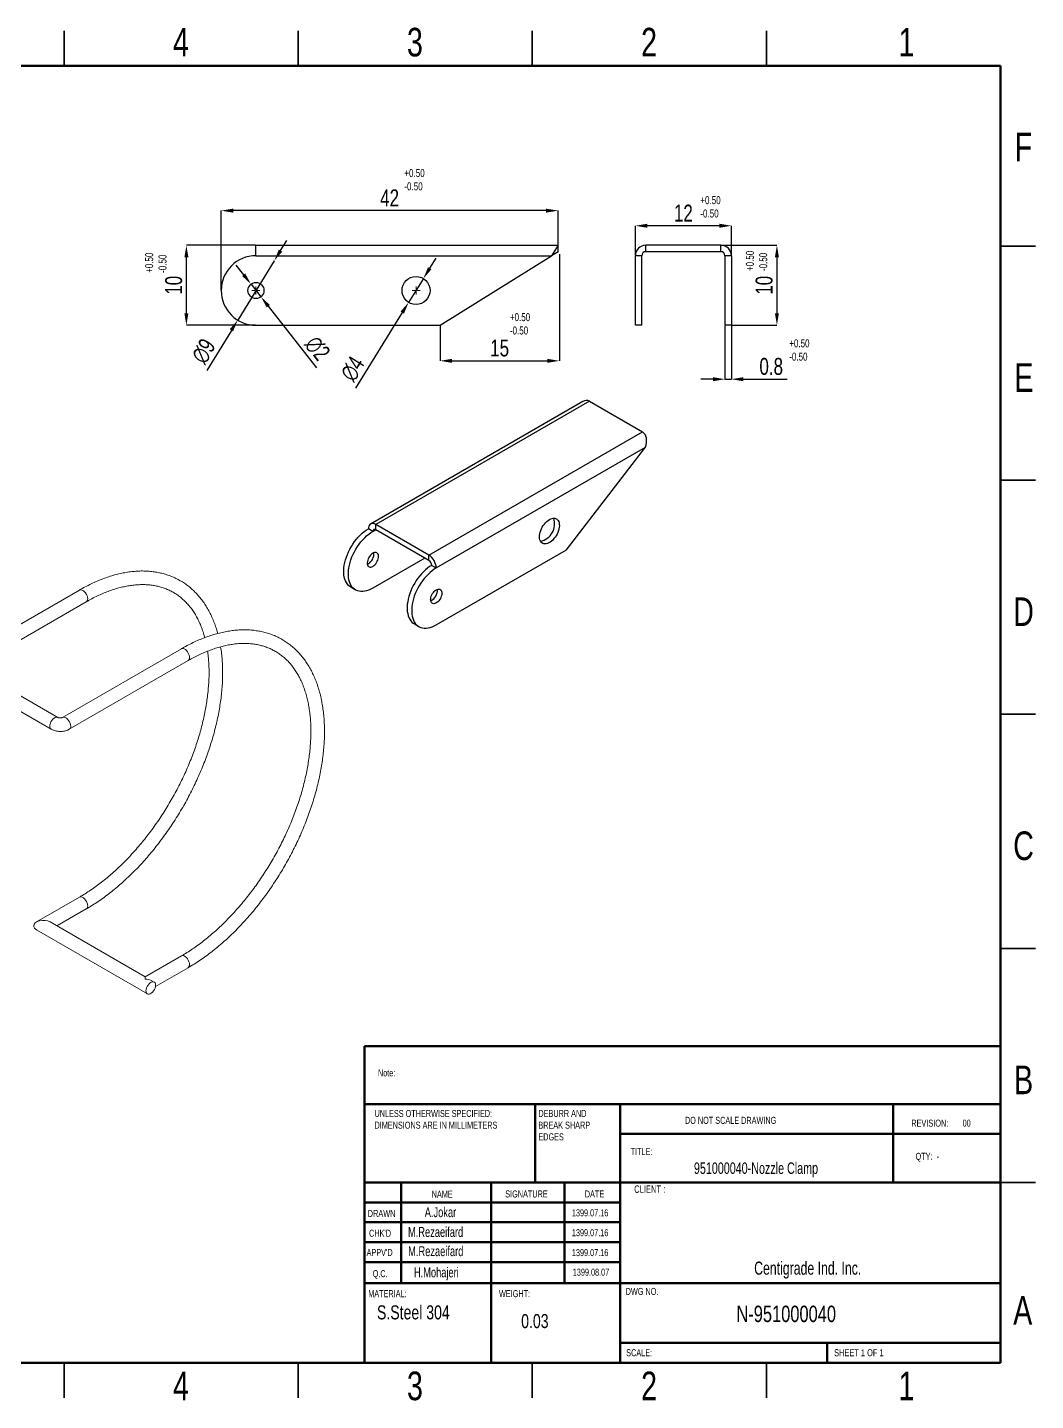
# Model space of a CAD drawing. Header units: millimetres. Extents: x 26708 to 26951, y 6832 to 7004.
# Drawn here: x 26824.6 to 26950.6, y 6832.3 to 7003.9 of the extents above; entities that cross this region are included whole.
import ezdxf

# ---------------------------------------------------------------- set-up
doc = ezdxf.new("R2010")
doc.units = ezdxf.units.MM
doc.linetypes.add('SLD-Solid', pattern=[0])
doc.styles.add('SLDTEXTSTYLE0', font='TXT', dxfattribs={"width": 0.75})
doc.styles.add('SLDTEXTSTYLE1', font='TXT', dxfattribs={"width": 0.686449})
doc.styles.add('SLDTEXTSTYLE2', font='TXT', dxfattribs={"width": 0.652778})
doc.styles.add('SLDTEXTSTYLE3', font='TXT', dxfattribs={"width": 0.692308})
doc.styles.add('SLDTEXTSTYLE4', font='TXT', dxfattribs={"width": 0.7})
doc.styles.add('SLDTEXTSTYLE5', font='TXT', dxfattribs={"width": 0.678571})
doc.dimstyles.new('SLDDIMSTYLE16', dxfattribs={"dimtxt": 2.116667, "dimasz": 1.5, "dimexe": 0, "dimexo": 0.0625, "dimgap": 0.529167, "dimtad": 1, "dimdec": 0, "dimrnd": 1e-09, "dimzin": 12, "dimdsep": 46, "dimtxsty": 'SLDTEXTSTYLE0', "dimcen": 0.09, "dimadec": 0, "dimazin": 3, "dimtfac": 1, "dimtdec": 0, "dimtmove": 0, "dimatfit": 0, "dimfxl": 1, "dimfrac": 2, "dimtolj": 1, "dimtzin": 12, "dimarcsym": 0})

# ---------------------------------------------------------------- blocks, each defined once
blk = doc.blocks.new('SW_CENTERMARKSYMBOL_0')
at = {"color": 0, "linetype": 'SLD-Solid', "lineweight": 0}
for p, q in [((-0.25, 0), (-1, 0)), ((0, 0), (-0.125, 0)), ((0, 0.25), (0, 1)), ((0, 0), (0, 0.125)), ((0, 0), (0, -0.125)), ((0, 0), (0.125, 0)), ((0.25, 0), (1, 0)), ((0, -0.25), (0, -1))]:
    blk.add_line(p, q, dxfattribs=at)
blk = doc.blocks.new('SW_CENTERMARKSYMBOL_1')
at = {"color": 0, "linetype": 'SLD-Solid', "lineweight": 0}
for p, q in [((-0.25, 0), (-1, 0)), ((0, 0), (-0.125, 0)), ((0, 0.25), (0, 1)), ((0, 0), (0, 0.125)), ((0, 0), (0, -0.125)), ((0, 0), (0.125, 0)), ((0.25, 0), (1, 0)), ((0, -0.25), (0, -1))]:
    blk.add_line(p, q, dxfattribs=at)
blk = doc.blocks.new('*D18')
at = {"color": 0, "lineweight": -2, "transparency": 16777216}
for p, q in [((26848.84, 6971.07), (26848.84, 6980.98)), ((26889.45, 6980.98), (26850.34, 6980.98)), ((26890.95, 6976.72), (26890.95, 6980.98))]:
    blk.add_line(p, q, dxfattribs=at)
at = {"color": 0, "transparency": 16777216}
for points in [[(26850.34, 6981.23), (26850.34, 6980.73), (26848.84, 6980.98)], [(26889.45, 6981.23), (26889.45, 6980.73), (26890.95, 6980.98)]]:
    blk.add_solid(points, dxfattribs=at)
at = {"layer": 'Defpoints', "color": 0, "transparency": 16777216}
for p in [(26848.84, 6980.98), (26890.95, 6976.65), (26848.84, 6971)]:
    blk.add_point(p, dxfattribs=at)
at = {"color": 0, "transparency": 16777216, "insert": (26869.89, 6982.57), "char_height": 2.117, "attachment_point": 5, "style": 'SLDTEXTSTYLE0'}
blk.add_mtext('\\A1;42', dxfattribs=at)
blk = doc.blocks.new('*D19')
at = {"color": 0, "lineweight": -2, "transparency": 16777216}
for p, q in [((26853.12, 6976.65), (26844.49, 6976.65)), ((26844.49, 6968.15), (26844.49, 6975.15)), ((26853.12, 6966.65), (26844.49, 6966.65))]:
    blk.add_line(p, q, dxfattribs=at)
at = {"color": 0, "transparency": 16777216}
for points in [[(26844.24, 6975.15), (26844.74, 6975.15), (26844.49, 6976.65)], [(26844.24, 6968.15), (26844.74, 6968.15), (26844.49, 6966.65)]]:
    blk.add_solid(points, dxfattribs=at)
at = {"layer": 'Defpoints', "color": 0, "transparency": 16777216}
for p in [(26844.49, 6976.65), (26853.19, 6976.65), (26853.19, 6966.65)]:
    blk.add_point(p, dxfattribs=at)
at = {"color": 0, "transparency": 16777216, "insert": (26842.91, 6971.65), "char_height": 2.117, "attachment_point": 5, "rotation": 90, "style": 'SLDTEXTSTYLE0'}
blk.add_mtext('\\A1;10', dxfattribs=at)
blk = doc.blocks.new('*D20')
at = {"color": 0, "lineweight": -2, "transparency": 16777216}
for p, q in [((26856.25, 6975.99), (26857.04, 6977.26)), ((26855.47, 6974.71), (26850.9, 6967.3)), ((26850.12, 6966.02), (26847.03, 6961.01))]:
    blk.add_line(p, q, dxfattribs=at)
at = {"color": 0, "transparency": 16777216}
for points in [[(26856.04, 6976.12), (26856.47, 6975.85), (26855.47, 6974.71)], [(26849.91, 6966.15), (26850.33, 6965.89), (26850.9, 6967.3)]]:
    blk.add_solid(points, dxfattribs=at)
at = {"layer": 'Defpoints', "color": 0, "transparency": 16777216}
for p in [(26855.47, 6974.71), (26850.9, 6967.3)]:
    blk.add_point(p, dxfattribs=at)
at = {"color": 0, "transparency": 16777216, "insert": (26846.65, 6963.42), "char_height": 2.117, "attachment_point": 5, "rotation": 58.3763, "style": 'SLDTEXTSTYLE0'}
blk.add_mtext('\\A1;∅9', dxfattribs=at)
blk = doc.blocks.new('*D21')
at = {"color": 0, "lineweight": -2, "transparency": 16777216}
for p, q in [((26851.65, 6972.97), (26850.72, 6974.16)), ((26852.57, 6971.79), (26853.8, 6970.22)), ((26854.73, 6969.04), (26860.75, 6961.33))]:
    blk.add_line(p, q, dxfattribs=at)
at = {"color": 0, "transparency": 16777216}
for points in [[(26851.84, 6973.13), (26851.45, 6972.82), (26852.57, 6971.79)], [(26854.92, 6969.19), (26854.53, 6968.88), (26853.8, 6970.22)]]:
    blk.add_solid(points, dxfattribs=at)
at = {"layer": 'Defpoints', "color": 0, "transparency": 16777216}
for p in [(26852.57, 6971.79), (26853.8, 6970.22)]:
    blk.add_point(p, dxfattribs=at)
at = {"color": 0, "transparency": 16777216, "insert": (26860.86, 6963.76), "char_height": 2.117, "attachment_point": 5, "rotation": 308.0261, "style": 'SLDTEXTSTYLE0'}
blk.add_mtext('\\A1;∅2', dxfattribs=at)
blk = doc.blocks.new('*D22')
at = {"color": 0, "lineweight": -2, "transparency": 16777216}
for p, q in [((26874.9, 6973.77), (26875.69, 6975.04)), ((26874.11, 6972.49), (26872.26, 6969.52)), ((26871.47, 6968.24), (26865.63, 6958.81))]:
    blk.add_line(p, q, dxfattribs=at)
at = {"color": 0, "transparency": 16777216}
for points in [[(26874.68, 6973.9), (26875.11, 6973.64), (26874.11, 6972.49)], [(26871.26, 6968.37), (26871.69, 6968.11), (26872.26, 6969.52)]]:
    blk.add_solid(points, dxfattribs=at)
at = {"layer": 'Defpoints', "color": 0, "transparency": 16777216}
for p in [(26874.11, 6972.49), (26872.26, 6969.52)]:
    blk.add_point(p, dxfattribs=at)
at = {"color": 0, "transparency": 16777216, "insert": (26865.26, 6961.22), "char_height": 2.117, "attachment_point": 5, "rotation": 58.2296, "style": 'SLDTEXTSTYLE0'}
blk.add_mtext('\\A1;∅4', dxfattribs=at)
blk = doc.blocks.new('*D23')
at = {"color": 0, "lineweight": -2, "transparency": 16777216}
for p, q in [((26891.1, 6975.54), (26891.1, 6962.21)), ((26876.19, 6966.59), (26876.19, 6962.21)), ((26877.69, 6962.21), (26889.6, 6962.21))]:
    blk.add_line(p, q, dxfattribs=at)
at = {"color": 0, "transparency": 16777216}
for points in [[(26877.69, 6962.46), (26877.69, 6961.96), (26876.19, 6962.21)], [(26889.6, 6962.46), (26889.6, 6961.96), (26891.1, 6962.21)]]:
    blk.add_solid(points, dxfattribs=at)
at = {"layer": 'Defpoints', "color": 0, "transparency": 16777216}
for p in [(26891.1, 6975.6), (26876.19, 6966.65), (26891.1, 6962.21)]:
    blk.add_point(p, dxfattribs=at)
at = {"color": 0, "transparency": 16777216, "insert": (26883.64, 6963.8), "char_height": 2.117, "attachment_point": 5, "style": 'SLDTEXTSTYLE0'}
blk.add_mtext('\\A1;15', dxfattribs=at)
blk = doc.blocks.new('*D24')
at = {"color": 0, "lineweight": -2, "transparency": 16777216}
for p, q in [((26900.6, 6975.42), (26900.6, 6979.09)), ((26911.1, 6979.09), (26902.1, 6979.09)), ((26912.6, 6975.42), (26912.6, 6979.09))]:
    blk.add_line(p, q, dxfattribs=at)
at = {"color": 0, "transparency": 16777216}
for points in [[(26902.1, 6979.34), (26902.1, 6978.84), (26900.6, 6979.09)], [(26911.1, 6979.34), (26911.1, 6978.84), (26912.6, 6979.09)]]:
    blk.add_solid(points, dxfattribs=at)
at = {"layer": 'Defpoints', "color": 0, "transparency": 16777216}
for p in [(26900.6, 6979.09), (26900.6, 6975.35), (26912.6, 6975.35)]:
    blk.add_point(p, dxfattribs=at)
at = {"color": 0, "transparency": 16777216, "insert": (26906.6, 6980.67), "char_height": 2.117, "attachment_point": 5, "style": 'SLDTEXTSTYLE0'}
blk.add_mtext('\\A1;12', dxfattribs=at)
blk = doc.blocks.new('*D25')
at = {"color": 0, "lineweight": -2, "transparency": 16777216}
for p, q in [((26911.36, 6976.65), (26918.29, 6976.65)), ((26918.29, 6975.15), (26918.29, 6968.15)), ((26912.66, 6966.65), (26918.29, 6966.65))]:
    blk.add_line(p, q, dxfattribs=at)
at = {"color": 0, "transparency": 16777216}
for points in [[(26918.04, 6975.15), (26918.54, 6975.15), (26918.29, 6976.65)], [(26918.04, 6968.15), (26918.54, 6968.15), (26918.29, 6966.65)]]:
    blk.add_solid(points, dxfattribs=at)
at = {"layer": 'Defpoints', "color": 0, "transparency": 16777216}
for p in [(26911.3, 6976.65), (26912.6, 6966.65), (26918.29, 6966.65)]:
    blk.add_point(p, dxfattribs=at)
at = {"color": 0, "transparency": 16777216, "insert": (26916.7, 6971.65), "char_height": 2.117, "attachment_point": 5, "rotation": 90, "style": 'SLDTEXTSTYLE0'}
blk.add_mtext('\\A1;10', dxfattribs=at)
blk = doc.blocks.new('*D26')
at = {"color": 0, "lineweight": -2, "transparency": 16777216}
for p, q in [((26911.8, 6966.59), (26911.8, 6959.91)), ((26912.6, 6966.59), (26912.6, 6959.91)), ((26910.3, 6959.91), (26908.8, 6959.91)), ((26911.8, 6959.91), (26912.6, 6959.91)), ((26914.1, 6959.91), (26919.57, 6959.91))]:
    blk.add_line(p, q, dxfattribs=at)
at = {"color": 0, "transparency": 16777216}
for points in [[(26910.3, 6960.16), (26910.3, 6959.66), (26911.8, 6959.91)], [(26914.1, 6960.16), (26914.1, 6959.66), (26912.6, 6959.91)]]:
    blk.add_solid(points, dxfattribs=at)
at = {"layer": 'Defpoints', "color": 0, "transparency": 16777216}
for p in [(26911.8, 6966.65), (26912.6, 6966.65), (26912.6, 6959.91)]:
    blk.add_point(p, dxfattribs=at)
at = {"color": 0, "transparency": 16777216, "insert": (26917.58, 6961.5), "char_height": 2.117, "attachment_point": 5, "style": 'SLDTEXTSTYLE0'}
blk.add_mtext('\\A1;0.8', dxfattribs=at)
blk = doc.blocks.new('SW_NOTE_62')
at = {"color": 0, "linetype": 'Continuous', "lineweight": 0, "char_height": 1.5, "attachment_point": 1, "style": 'SLDTEXTSTYLE0'}
for s, insert in [('UNLESS OTHERWISE SPECIFIED:', (0, 1.93)), ('DIMENSIONS ARE IN MILLIMETERS', (0, -0.57))]:
    blk.add_mtext(s, dxfattribs=dict(at, insert=insert))
blk = doc.blocks.new('SW_NOTE_63')
at = {"color": 0, "linetype": 'Continuous', "lineweight": 0, "char_height": 1.5, "attachment_point": 1, "style": 'SLDTEXTSTYLE0'}
for s, insert in [('DEBURR AND', (0, 1.93)), ('BREAK SHARP', (0, -0.57)), ('EDGES', (0, -3.07))]:
    blk.add_mtext(s, dxfattribs=dict(at, insert=insert))

msp = doc.modelspace()

# ---------------------------------------------------------------- linework, layer by layer
at = {"color": 7, "linetype": 'Continuous', "lineweight": 35}
for p, q in [((26829.21, 7003.46), (26829.21, 6999.07)), ((26829.21, 6999.07), (26829.21, 7003.46)), ((26858.46, 6999.07), (26858.46, 7003.46)), ((26887.72, 6999.07), (26887.72, 7003.46)), ((26916.97, 6999.07), (26916.97, 7003.46)), ((26946.22, 6976.54), (26950.61, 6976.54)), ((26946.22, 6947.29), (26950.61, 6947.29)), ((26950.61, 6918.04), (26946.22, 6918.04)), ((26946.22, 6918.04), (26950.61, 6918.04)), ((26946.22, 6888.78), (26950.61, 6888.78)), ((26946.22, 6859.53), (26950.61, 6859.53)), ((26829.21, 6832.62), (26829.21, 6837.01)), ((26829.21, 6837.01), (26829.21, 6832.62)), ((26858.46, 6837.01), (26858.46, 6832.62)), ((26887.72, 6837.01), (26887.72, 6832.62)), ((26916.97, 6837.01), (26916.97, 6832.62))]:
    msp.add_line(p, q, dxfattribs=at)
at = {"color": 7, "linetype": 'Continuous', "lineweight": 70}
for p, q in [((26712.2, 6999.07), (26946.22, 6999.07)), ((26946.22, 6999.07), (26946.22, 6837.01)), ((26946.22, 6837.01), (26712.2, 6837.01))]:
    msp.add_line(p, q, dxfattribs=at)
for p, q in [((26853.19, 6975.35), (26853.19, 6976.65)), ((26853.19, 6976.65), (26890.95, 6976.65)), ((26890.95, 6976.65), (26890.14, 6975.35)), ((26890.95, 6975.85), (26890.95, 6976.65)), ((26901.9, 6975.85), (26901.9, 6976.65)), ((26911.3, 6976.65), (26901.9, 6976.65)), ((26911.3, 6975.85), (26911.3, 6976.65)), ((26853.19, 6975.35), (26890.14, 6975.35)), ((26876.19, 6966.65), (26890.14, 6975.35)), ((26890.95, 6975.85), (26890.14, 6975.35)), ((26901.4, 6975.35), (26900.6, 6975.35)), ((26900.6, 6966.65), (26900.6, 6975.35)), ((26901.4, 6966.65), (26901.4, 6975.35)), ((26911.3, 6975.85), (26901.9, 6975.85)), ((26912.6, 6975.35), (26911.8, 6975.35)), ((26911.8, 6975.35), (26911.8, 6966.65)), ((26912.6, 6975.35), (26912.6, 6966.65)), ((26853.19, 6966.65), (26876.19, 6966.65)), ((26901.4, 6966.65), (26900.6, 6966.65)), ((26912.6, 6966.65), (26911.8, 6966.65)), ((26894.04, 6957.14), (26867.5, 6941.82)), ((26894.85, 6957.17), (26868.15, 6941.76)), ((26894.85, 6957.17), (26901.5, 6953.33)), ((26874.8, 6937.92), (26901.5, 6953.33)), ((26875.72, 6936.33), (26901.85, 6951.41)), ((26891.98, 6938.61), (26901.85, 6951.41)), ((26867.8, 6940.9), (26867.23, 6941.23)), ((26867.8, 6940.9), (26868.15, 6941.1)), ((26874.8, 6937.92), (26868.15, 6941.76)), ((26868.15, 6941.1), (26868.15, 6941.76)), ((26874.8, 6937.27), (26868.15, 6941.1)), ((26874.31, 6937.55), (26867.8, 6933.8)), ((26874.8, 6937.27), (26874.8, 6937.92)), ((26875.72, 6929.22), (26891.98, 6938.61)), ((26875.15, 6936.65), (26875.72, 6936.33)), ((26865.06, 6933.91), (26865.62, 6933.58)), ((26872.98, 6929.34), (26873.54, 6929.01))]:
    msp.add_line(p, q)
at = {"linetype": 'SLD-Solid', "lineweight": 0}
for p, q in [((26831.13, 6933.57), (26816.28, 6924.99)), ((26817.7, 6923.85), (26831.98, 6932.09)), ((26843.86, 6926.22), (26829.01, 6917.65)), ((26828.44, 6917.65), (26817.13, 6924.18)), ((26829.86, 6916.17), (26844.71, 6924.75)), ((26816.28, 6922.71), (26827.59, 6916.17)), ((26831.13, 6895.19), (26825.76, 6892.09)), ((26828.31, 6891.6), (26831.98, 6893.72)), ((26825.76, 6891.11), (26839.62, 6883.1)), ((26839.33, 6885.23), (26827.46, 6892.09)), ((26843.86, 6887.84), (26839.33, 6885.23)), ((26840.62, 6884.01), (26844.71, 6886.37)), ((26839.33, 6884.94), (26839.33, 6885.23)), ((26840.47, 6884.58), (26840.18, 6884.74))]:
    msp.add_line(p, q, dxfattribs=at)
at = {"color": 7, "linetype": 'Continuous', "lineweight": 50}
for p, q in [((26866.77, 6876.55), (26946.22, 6876.55)), ((26866.77, 6876.55), (26866.77, 6869.33)), ((26866.77, 6869.33), (26946.22, 6869.33)), ((26866.77, 6869.33), (26866.77, 6837.15)), ((26888.07, 6869.33), (26888.07, 6859.53)), ((26898.72, 6869.33), (26898.72, 6837.01)), ((26932.82, 6859.53), (26932.82, 6869.33)), ((26946.22, 6865.6), (26898.72, 6865.6)), ((26946.22, 6859.53), (26866.77, 6859.53)), ((26871.33, 6859.53), (26871.33, 6846.95)), ((26882.56, 6859.53), (26882.56, 6837.15)), ((26891.76, 6859.53), (26891.76, 6846.95)), ((26898.72, 6837.15), (26898.72, 6859.53)), ((26898.72, 6857.04), (26866.77, 6857.04)), ((26898.72, 6854.56), (26866.77, 6854.56)), ((26898.72, 6852.07), (26866.77, 6852.07)), ((26898.72, 6849.58), (26866.77, 6849.58)), ((26872.86, 6846.95), (26866.77, 6846.95)), ((26872.86, 6846.95), (26946.22, 6846.95)), ((26898.72, 6839.49), (26946.22, 6839.49)), ((26924.58, 6837.01), (26924.58, 6839.49))]:
    msp.add_line(p, q, dxfattribs=at)
at = {"flags": 128}
for points in [[(26889.86, 6942.37), (26890.03, 6942.45), (26890.19, 6942.51), (26890.34, 6942.53), (26890.49, 6942.53), (26890.63, 6942.5), (26890.75, 6942.45), (26890.86, 6942.36), (26890.95, 6942.25), (26891.02, 6942.12), (26891.07, 6941.97), (26891.09, 6941.79), (26891.1, 6941.61), (26891.08, 6941.41), (26891.04, 6941.2), (26890.98, 6940.99), (26890.9, 6940.77), (26890.81, 6940.56), (26890.69, 6940.36), (26890.56, 6940.17), (26890.42, 6939.99), (26890.27, 6939.82), (26890.11, 6939.68), (26889.94, 6939.56), (26889.78, 6939.47), (26889.62, 6939.4), (26889.46, 6939.36), (26889.3, 6939.34), (26889.16, 6939.36), (26889.03, 6939.4), (26888.92, 6939.47), (26888.82, 6939.57), (26888.74, 6939.69), (26888.68, 6939.83), (26888.64, 6940), (26888.62, 6940.18), (26888.63, 6940.37), (26888.66, 6940.58), (26888.71, 6940.79), (26888.78, 6941), (26888.87, 6941.21), (26888.97, 6941.42), (26889.09, 6941.62), (26889.23, 6941.81), (26889.38, 6941.98), (26889.53, 6942.13), (26889.7, 6942.26), (26889.86, 6942.37)], [(26865.06, 6933.91), (26864.93, 6933.99), (26864.76, 6934.13), (26864.61, 6934.3), (26864.49, 6934.49), (26864.38, 6934.7), (26864.29, 6934.94), (26864.23, 6935.19), (26864.18, 6935.46), (26864.16, 6935.75), (26864.16, 6936.05), (26864.18, 6936.36), (26864.23, 6936.69), (26864.29, 6937.02), (26864.38, 6937.35), (26864.49, 6937.69), (26864.61, 6938.02), (26864.76, 6938.36), (26864.93, 6938.69), (26865.11, 6939.01), (26865.3, 6939.32), (26865.51, 6939.62), (26865.73, 6939.91), (26865.97, 6940.18), (26866.21, 6940.43), (26866.46, 6940.66), (26866.71, 6940.88), (26866.97, 6941.06), (26867.23, 6941.23)], [(26867.8, 6933.8), (26867.54, 6933.66), (26867.28, 6933.55), (26867.02, 6933.46), (26866.78, 6933.41), (26866.53, 6933.38), (26866.3, 6933.38), (26866.08, 6933.41), (26865.87, 6933.47), (26865.67, 6933.55), (26865.49, 6933.67), (26865.33, 6933.81), (26865.18, 6933.97), (26865.05, 6934.16), (26864.95, 6934.38), (26864.86, 6934.61), (26864.79, 6934.86), (26864.75, 6935.14), (26864.73, 6935.42), (26864.73, 6935.72), (26864.75, 6936.04), (26864.79, 6936.36), (26864.86, 6936.69), (26864.95, 6937.02), (26865.05, 6937.36), (26865.18, 6937.7), (26865.33, 6938.03), (26865.49, 6938.36), (26865.67, 6938.68), (26865.87, 6939), (26866.08, 6939.3), (26866.3, 6939.58), (26866.53, 6939.85), (26866.78, 6940.11), (26867.02, 6940.34), (26867.28, 6940.55), (26867.54, 6940.74), (26867.8, 6940.9)], [(26868.15, 6941.76), (26868.01, 6941.83), (26867.87, 6941.87), (26867.74, 6941.88), (26867.61, 6941.87), (26867.5, 6941.82), (26867.41, 6941.75), (26867.33, 6941.65), (26867.28, 6941.53), (26867.25, 6941.39), (26867.23, 6941.23)], [(26867.8, 6936.53), (26867.93, 6936.62), (26868.05, 6936.73), (26868.16, 6936.86), (26868.27, 6937), (26868.35, 6937.16), (26868.42, 6937.32), (26868.47, 6937.48), (26868.5, 6937.64), (26868.51, 6937.79), (26868.49, 6937.93), (26868.45, 6938.04), (26868.39, 6938.14), (26868.31, 6938.21), (26868.22, 6938.25), (26868.11, 6938.26), (26867.99, 6938.24), (26867.86, 6938.2), (26867.74, 6938.12), (26867.61, 6938.03), (26867.49, 6937.91), (26867.38, 6937.77), (26867.29, 6937.62), (26867.21, 6937.46), (26867.15, 6937.29), (26867.11, 6937.13), (26867.09, 6936.98), (26867.1, 6936.83), (26867.13, 6936.71), (26867.18, 6936.6), (26867.25, 6936.52), (26867.33, 6936.46), (26867.44, 6936.44), (26867.55, 6936.44), (26867.67, 6936.47), (26867.8, 6936.53)], [(26867.1, 6936.8), (26867.11, 6936.8), (26867.23, 6936.86)], [(26875.15, 6936.65), (26874.89, 6936.49), (26874.63, 6936.3), (26874.38, 6936.09), (26874.13, 6935.86), (26873.89, 6935.61), (26873.65, 6935.34), (26873.43, 6935.05), (26873.22, 6934.75), (26873.03, 6934.44), (26872.84, 6934.12), (26872.68, 6933.79), (26872.53, 6933.45), (26872.41, 6933.12), (26872.3, 6932.78), (26872.21, 6932.44), (26872.15, 6932.11), (26872.1, 6931.79), (26872.08, 6931.48), (26872.08, 6931.18), (26872.1, 6930.89), (26872.15, 6930.62), (26872.21, 6930.36), (26872.3, 6930.13), (26872.41, 6929.92), (26872.53, 6929.73), (26872.68, 6929.56), (26872.84, 6929.42), (26872.98, 6929.34)], [(26875.72, 6936.33), (26875.46, 6936.16), (26875.2, 6935.98), (26874.94, 6935.77), (26874.69, 6935.53), (26874.45, 6935.28), (26874.22, 6935.01), (26874, 6934.72), (26873.79, 6934.42), (26873.59, 6934.11), (26873.41, 6933.79), (26873.25, 6933.46), (26873.1, 6933.13), (26872.97, 6932.79), (26872.87, 6932.45), (26872.78, 6932.12), (26872.71, 6931.79), (26872.67, 6931.47), (26872.65, 6931.15), (26872.65, 6930.85), (26872.67, 6930.56), (26872.71, 6930.29), (26872.78, 6930.04), (26872.87, 6929.8), (26872.97, 6929.59), (26873.1, 6929.4), (26873.25, 6929.24), (26873.41, 6929.1), (26873.59, 6928.98), (26873.79, 6928.9), (26874, 6928.84), (26874.22, 6928.81), (26874.45, 6928.81), (26874.69, 6928.84), (26874.94, 6928.89), (26875.2, 6928.97), (26875.46, 6929.09), (26875.72, 6929.22)], [(26875.72, 6933.59), (26875.85, 6933.65), (26875.97, 6933.68), (26876.08, 6933.69), (26876.18, 6933.66), (26876.27, 6933.6), (26876.34, 6933.52), (26876.39, 6933.42), (26876.42, 6933.29), (26876.43, 6933.15), (26876.41, 6932.99), (26876.37, 6932.83), (26876.31, 6932.67), (26876.23, 6932.51), (26876.14, 6932.36), (26876.03, 6932.22), (26875.91, 6932.1), (26875.78, 6932), (26875.66, 6931.93), (26875.53, 6931.88), (26875.41, 6931.86), (26875.3, 6931.88), (26875.21, 6931.92), (26875.13, 6931.99), (26875.07, 6932.08), (26875.03, 6932.2), (26875.01, 6932.33), (26875.02, 6932.48), (26875.05, 6932.64), (26875.1, 6932.8), (26875.17, 6932.97), (26875.25, 6933.12), (26875.36, 6933.27), (26875.47, 6933.4), (26875.59, 6933.51), (26875.72, 6933.59)]]:
    msp.add_lwpolyline(points, dxfattribs=at)
at = {"linetype": 'SLD-Solid', "lineweight": 0, "flags": 128}
for points in [[(26831.98, 6932.09), (26832, 6932.11), (26832.09, 6932.2), (26832.14, 6932.33), (26832.16, 6932.48), (26832.14, 6932.66), (26832.09, 6932.85), (26832, 6933.03), (26831.9, 6933.2), (26831.77, 6933.36), (26831.63, 6933.48), (26831.48, 6933.56), (26831.34, 6933.6), (26831.21, 6933.6), (26831.13, 6933.57)], [(26844.71, 6924.75), (26844.73, 6924.76), (26844.81, 6924.85), (26844.87, 6924.98), (26844.88, 6925.14), (26844.87, 6925.31), (26844.81, 6925.5), (26844.73, 6925.68), (26844.62, 6925.86), (26844.5, 6926.01), (26844.36, 6926.13), (26844.21, 6926.21), (26844.07, 6926.26), (26843.94, 6926.25), (26843.86, 6926.22)], [(26828.44, 6917.65), (26828.36, 6917.68), (26828.23, 6917.68), (26828.09, 6917.64), (26827.95, 6917.56), (26827.81, 6917.44), (26827.68, 6917.28), (26827.57, 6917.11), (26827.49, 6916.93), (26827.44, 6916.74), (26827.42, 6916.56)], [(26829.01, 6917.65), (26829.09, 6917.68), (26829.22, 6917.68), (26829.36, 6917.64), (26829.51, 6917.56), (26829.65, 6917.44), (26829.77, 6917.28), (26829.88, 6917.11), (26829.97, 6916.93), (26830.02, 6916.74), (26830.03, 6916.56)], [(26831.13, 6895.19), (26831.21, 6895.22), (26831.34, 6895.23), (26831.48, 6895.18), (26831.63, 6895.1), (26831.77, 6894.98), (26831.9, 6894.83), (26832, 6894.65), (26832.09, 6894.47), (26832.14, 6894.28), (26832.16, 6894.11), (26832.14, 6893.95), (26832.09, 6893.82), (26832, 6893.73), (26831.98, 6893.72)], [(26843.86, 6887.84), (26843.94, 6887.87), (26844.07, 6887.88), (26844.21, 6887.84), (26844.36, 6887.75), (26844.5, 6887.63), (26844.62, 6887.48), (26844.73, 6887.31), (26844.81, 6887.12), (26844.87, 6886.93), (26844.88, 6886.76), (26844.87, 6886.6), (26844.81, 6886.48), (26844.73, 6886.39), (26844.71, 6886.37)], [(26839.44, 6883.49), (26839.46, 6883.67), (26839.51, 6883.86), (26839.59, 6884.04), (26839.7, 6884.21), (26839.83, 6884.37), (26839.97, 6884.49), (26840.11, 6884.57), (26840.25, 6884.61), (26840.38, 6884.61), (26840.49, 6884.56), (26840.57, 6884.47), (26840.62, 6884.34), (26840.64, 6884.19), (26840.62, 6884.01), (26840.57, 6883.82), (26840.49, 6883.64), (26840.38, 6883.47), (26840.25, 6883.31), (26840.11, 6883.19), (26839.97, 6883.11), (26839.83, 6883.07), (26839.7, 6883.07), (26839.59, 6883.12), (26839.51, 6883.21), (26839.46, 6883.34), (26839.44, 6883.49)]]:
    msp.add_lwpolyline(points, dxfattribs=at)
for centre, radius in [((26853.19, 6971), 1), ((26873.19, 6971), 1.75)]:
    msp.add_circle(centre, radius)
for centre, radius, start, end in [((26901.9, 6975.35), 1.3, 90, 180), ((26911.3, 6975.35), 1.3, 0, 90), ((26853.19, 6971), 4.35, 90, 270), ((26901.9, 6975.35), 0.5, 90, 180), ((26911.3, 6975.35), 0.5, 0, 90), ((26888.26, 6941.86), 2.25, 282.4998, 17.5056), ((26868.02, 6940.93), 0.218, 50.7967, 189.214), ((26866.47, 6938.11), 1.46, 301.4452, 4.6623), ((26873.74, 6936.25), 1.98, 2.3869, 57.6131), ((26874.39, 6936.62), 0.768, 2.6055, 57.3945), ((26874.42, 6933.53), 1.44, 294.9588, 5.0466)]:
    msp.add_arc(centre, radius, start, end)
at = {"linetype": 'SLD-Solid', "lineweight": 0}
for centre, start, end in [((26827.83, 6916.51), 173.1406, 235.5676), ((26829.63, 6916.51), 304.4314, 6.8595)]:
    msp.add_arc(centre, 0.412, start, end, dxfattribs=at)
for centre, start_param, end_param in [((26894.29, 6955.78), 6.100011, 6.885328), ((26900.93, 6951.94), 4.529215, 6.100011)]:
    msp.add_ellipse(centre, major_axis=(0.39, 1.46), ratio=0.688731, start_param=start_param, end_param=end_param)
for centre, start_param, end_param in [((26826.61, 6891.6), 0.785479, 3.141593), ((26826.61, 6891.6), 3.141593, 3.927072), ((26839.33, 6884.25), 0.785479, 1.570796)]:
    msp.add_ellipse(centre, major_axis=(1.2, 0), ratio=0.577382, start_param=start_param, end_param=end_param, dxfattribs=at)
for points, knots in [([(26848.41, 6928.14), (26848.36, 6928.32), (26848.25, 6928.73), (26848.03, 6929.36), (26847.77, 6930.02), (26847.47, 6930.66), (26847.15, 6931.26), (26846.79, 6931.82), (26846.41, 6932.36), (26846, 6932.86), (26845.57, 6933.32), (26845.11, 6933.75), (26844.63, 6934.15), (26844.12, 6934.5), (26843.59, 6934.82), (26843.04, 6935.1), (26842.47, 6935.34), (26841.88, 6935.54), (26841.28, 6935.7), (26840.65, 6935.82), (26840.01, 6935.9), (26839.36, 6935.95), (26838.69, 6935.95), (26838, 6935.91), (26837.31, 6935.83), (26836.6, 6935.71), (26835.89, 6935.55), (26835.16, 6935.35), (26834.43, 6935.11), (26833.7, 6934.84), (26832.96, 6934.52), (26832.22, 6934.16), (26831.61, 6933.84), (26831.25, 6933.63), (26831.13, 6933.57)], [0, 0, 0, 0, 0.023815, 0.056319, 0.088761, 0.121125, 0.153396, 0.185561, 0.217608, 0.249532, 0.281333, 0.313019, 0.344604, 0.376108, 0.40756, 0.43899, 0.470421, 0.501882, 0.533403, 0.565008, 0.596715, 0.628537, 0.660477, 0.692534, 0.724701, 0.756966, 0.789317, 0.821739, 0.854216, 0.886736, 0.919287, 0.951857, 0.984438, 1, 1, 1, 1]), ([(26831.98, 6932.09), (26832.1, 6932.16), (26832.45, 6932.36), (26833.03, 6932.67), (26833.71, 6932.99), (26834.39, 6933.28), (26835.06, 6933.53), (26835.73, 6933.75), (26836.38, 6933.92), (26837.03, 6934.06), (26837.66, 6934.16), (26838.28, 6934.23), (26838.89, 6934.25), (26839.48, 6934.24), (26840.06, 6934.19), (26840.63, 6934.1), (26841.18, 6933.97), (26841.71, 6933.81), (26842.22, 6933.6), (26842.71, 6933.36), (26843.19, 6933.08), (26843.64, 6932.76), (26844.07, 6932.4), (26844.47, 6932.01), (26844.85, 6931.59), (26845.21, 6931.13), (26845.54, 6930.63), (26845.84, 6930.11), (26846.11, 6929.55), (26846.36, 6928.97), (26846.58, 6928.35), (26846.72, 6927.9), (26846.78, 6927.65), (26846.79, 6927.62)], [0, 0, 0, 0, 0.017378, 0.050485, 0.083585, 0.116682, 0.149783, 0.182895, 0.216029, 0.2492, 0.282423, 0.315718, 0.349108, 0.382616, 0.416267, 0.450082, 0.484078, 0.51826, 0.552619, 0.587126, 0.621735, 0.65638, 0.690974, 0.725459, 0.759789, 0.793943, 0.827913, 0.86171, 0.89535, 0.928857, 0.962255, 0.995567, 1, 1, 1, 1]), ([(26844.71, 6886.37), (26844.84, 6886.45), (26845.21, 6886.67), (26845.84, 6887.06), (26846.57, 6887.56), (26847.3, 6888.09), (26848.02, 6888.65), (26848.74, 6889.25), (26849.45, 6889.87), (26850.15, 6890.53), (26850.84, 6891.21), (26851.51, 6891.92), (26852.18, 6892.65), (26852.83, 6893.41), (26853.46, 6894.19), (26854.08, 6895), (26854.68, 6895.82), (26855.26, 6896.66), (26855.82, 6897.52), (26856.37, 6898.39), (26856.89, 6899.28), (26857.38, 6900.18), (26857.86, 6901.09), (26858.31, 6902.01), (26858.74, 6902.94), (26859.14, 6903.87), (26859.51, 6904.81), (26859.86, 6905.75), (26860.18, 6906.69), (26860.47, 6907.63), (26860.74, 6908.57), (26860.97, 6909.51), (26861.17, 6910.44), (26861.35, 6911.36), (26861.49, 6912.28), (26861.6, 6913.18), (26861.69, 6914.07), (26861.74, 6914.95), (26861.75, 6915.82), (26861.74, 6916.67), (26861.7, 6917.5), (26861.62, 6918.31), (26861.51, 6919.1), (26861.37, 6919.86), (26861.2, 6920.61), (26860.99, 6921.32), (26860.76, 6922.01), (26860.49, 6922.68), (26860.2, 6923.31), (26859.87, 6923.91), (26859.52, 6924.48), (26859.14, 6925.01), (26858.73, 6925.51), (26858.3, 6925.98), (26857.84, 6926.41), (26857.35, 6926.8), (26856.85, 6927.15), (26856.32, 6927.47), (26855.77, 6927.75), (26855.2, 6927.99), (26854.61, 6928.19), (26854.01, 6928.35), (26853.38, 6928.47), (26852.74, 6928.56), (26852.09, 6928.6), (26851.42, 6928.6), (26850.73, 6928.56), (26850.04, 6928.48), (26849.33, 6928.36), (26848.62, 6928.2), (26847.89, 6928), (26847.16, 6927.77), (26846.43, 6927.49), (26845.69, 6927.17), (26844.95, 6926.82), (26844.34, 6926.49), (26843.98, 6926.29), (26843.86, 6926.22)], [0, 0, 0, 0, 0.007196, 0.020819, 0.034439, 0.048055, 0.061667, 0.075274, 0.088877, 0.102474, 0.116067, 0.129655, 0.143239, 0.156819, 0.170396, 0.18397, 0.197541, 0.211111, 0.224679, 0.238246, 0.251813, 0.265379, 0.278947, 0.292515, 0.306084, 0.319655, 0.333229, 0.346806, 0.360386, 0.373969, 0.387558, 0.401151, 0.414749, 0.428352, 0.441962, 0.455577, 0.469198, 0.482824, 0.496456, 0.510091, 0.52373, 0.53737, 0.551008, 0.56464, 0.578264, 0.591873, 0.605462, 0.619026, 0.632557, 0.646049, 0.659496, 0.672895, 0.686242, 0.699537, 0.712784, 0.725989, 0.739161, 0.752311, 0.765451, 0.778592, 0.791745, 0.804924, 0.818137, 0.831393, 0.844697, 0.858051, 0.871453, 0.884902, 0.898392, 0.911917, 0.925472, 0.93905, 0.952646, 0.966255, 0.979872, 0.993494, 1, 1, 1, 1]), ([(26844.71, 6924.75), (26844.83, 6924.82), (26845.18, 6925.01), (26845.76, 6925.32), (26846.44, 6925.64), (26847.12, 6925.93), (26847.79, 6926.18), (26848.45, 6926.4), (26849.11, 6926.58), (26849.75, 6926.71), (26850.39, 6926.81), (26851.01, 6926.88), (26851.62, 6926.9), (26852.21, 6926.89), (26852.79, 6926.84), (26853.36, 6926.75), (26853.9, 6926.62), (26854.43, 6926.46), (26854.95, 6926.25), (26855.44, 6926.01), (26855.91, 6925.73), (26856.37, 6925.41), (26856.8, 6925.06), (26857.2, 6924.67), (26857.58, 6924.24), (26857.94, 6923.78), (26858.26, 6923.29), (26858.57, 6922.76), (26858.84, 6922.21), (26859.09, 6921.62), (26859.31, 6921.01), (26859.5, 6920.37), (26859.67, 6919.7), (26859.8, 6919), (26859.91, 6918.28), (26859.99, 6917.54), (26860.04, 6916.78), (26860.05, 6915.99), (26860.04, 6915.19), (26860, 6914.37), (26859.93, 6913.53), (26859.83, 6912.68), (26859.7, 6911.81), (26859.54, 6910.94), (26859.35, 6910.05), (26859.13, 6909.16), (26858.89, 6908.26), (26858.61, 6907.36), (26858.31, 6906.46), (26857.98, 6905.55), (26857.62, 6904.65), (26857.24, 6903.75), (26856.83, 6902.85), (26856.4, 6901.96), (26855.94, 6901.08), (26855.46, 6900.21), (26854.96, 6899.35), (26854.44, 6898.51), (26853.9, 6897.68), (26853.34, 6896.86), (26852.76, 6896.07), (26852.16, 6895.3), (26851.56, 6894.54), (26850.93, 6893.81), (26850.3, 6893.11), (26849.65, 6892.42), (26848.99, 6891.77), (26848.32, 6891.15), (26847.65, 6890.55), (26846.97, 6889.98), (26846.28, 6889.45), (26845.6, 6888.95), (26844.91, 6888.48), (26844.33, 6888.12), (26843.98, 6887.91), (26843.86, 6887.84)], [0, 0, 0, 0, 0.007216, 0.020964, 0.034709, 0.048452, 0.062197, 0.075947, 0.089706, 0.10348, 0.117276, 0.131102, 0.144967, 0.158881, 0.172854, 0.186896, 0.201013, 0.215207, 0.229475, 0.243804, 0.258175, 0.272561, 0.286927, 0.301246, 0.315502, 0.329684, 0.34379, 0.357824, 0.371793, 0.385707, 0.399576, 0.413408, 0.427214, 0.441001, 0.454774, 0.468539, 0.4823, 0.49606, 0.509821, 0.523584, 0.537351, 0.551123, 0.564901, 0.578684, 0.592473, 0.606267, 0.620067, 0.633872, 0.647681, 0.661495, 0.675312, 0.689132, 0.702955, 0.71678, 0.730607, 0.744435, 0.758263, 0.772091, 0.785918, 0.799744, 0.813568, 0.827389, 0.841208, 0.855022, 0.868833, 0.882639, 0.89644, 0.910235, 0.924025, 0.937808, 0.951584, 0.965354, 0.979118, 0.992875, 1, 1, 1, 1]), ([(26847.13, 6925.93), (26847.15, 6925.83), (26847.2, 6925.49), (26847.26, 6924.89), (26847.31, 6924.13), (26847.33, 6923.34), (26847.32, 6922.54), (26847.27, 6921.71), (26847.2, 6920.88), (26847.1, 6920.03), (26846.97, 6919.16), (26846.81, 6918.29), (26846.62, 6917.4), (26846.4, 6916.51), (26846.16, 6915.61), (26845.88, 6914.71), (26845.58, 6913.8), (26845.25, 6912.9), (26844.89, 6912), (26844.51, 6911.09), (26844.1, 6910.2), (26843.67, 6909.31), (26843.21, 6908.43), (26842.73, 6907.56), (26842.23, 6906.7), (26841.71, 6905.86), (26841.17, 6905.03), (26840.61, 6904.21), (26840.03, 6903.42), (26839.44, 6902.64), (26838.83, 6901.89), (26838.2, 6901.16), (26837.57, 6900.45), (26836.92, 6899.77), (26836.26, 6899.12), (26835.6, 6898.49), (26834.92, 6897.9), (26834.24, 6897.33), (26833.56, 6896.8), (26832.87, 6896.3), (26832.18, 6895.83), (26831.6, 6895.46), (26831.25, 6895.26), (26831.13, 6895.19)], [0, 0, 0, 0, 0.0105821, 0.0355614, 0.0605335, 0.0855036, 0.1104751, 0.1354513, 0.1604346, 0.1854268, 0.2104287, 0.2354409, 0.2604635, 0.2854961, 0.3105384, 0.3355899, 0.3606496, 0.385717, 0.4107909, 0.4358707, 0.4609552, 0.4860435, 0.5111347, 0.5362278, 0.5613216, 0.5864153, 0.6115074, 0.636597, 0.6616832, 0.6867648, 0.7118408, 0.7369104, 0.7619725, 0.7870262, 0.8120706, 0.8371049, 0.8621283, 0.8871404, 0.9121406, 0.9371289, 0.9621054, 0.9870708, 1, 1, 1, 1]), ([(26831.98, 6893.72), (26832.11, 6893.79), (26832.49, 6894.01), (26833.11, 6894.41), (26833.84, 6894.9), (26834.57, 6895.43), (26835.3, 6896), (26836.01, 6896.59), (26836.72, 6897.22), (26837.42, 6897.87), (26838.11, 6898.56), (26838.79, 6899.27), (26839.45, 6900), (26840.1, 6900.76), (26840.73, 6901.54), (26841.35, 6902.34), (26841.95, 6903.17), (26842.53, 6904.01), (26843.1, 6904.87), (26843.64, 6905.74), (26844.16, 6906.63), (26844.66, 6907.53), (26845.13, 6908.44), (26845.58, 6909.36), (26846.01, 6910.29), (26846.41, 6911.22), (26846.79, 6912.16), (26847.13, 6913.1), (26847.45, 6914.04), (26847.75, 6914.98), (26848.01, 6915.92), (26848.24, 6916.86), (26848.45, 6917.79), (26848.62, 6918.71), (26848.76, 6919.62), (26848.88, 6920.53), (26848.96, 6921.42), (26849.01, 6922.3), (26849.03, 6923.16), (26849.01, 6924.01), (26848.97, 6924.84), (26848.89, 6925.65), (26848.82, 6926.2), (26848.77, 6926.46), (26848.77, 6926.48)], [0, 0, 0, 0, 0.013044, 0.037737, 0.062425, 0.087105, 0.111778, 0.136443, 0.161098, 0.185745, 0.210383, 0.235013, 0.259636, 0.284251, 0.308861, 0.333465, 0.358065, 0.382661, 0.407255, 0.431847, 0.456438, 0.481029, 0.505621, 0.530214, 0.55481, 0.57941, 0.604014, 0.628623, 0.653238, 0.67786, 0.70249, 0.727129, 0.751777, 0.776435, 0.801103, 0.825782, 0.850472, 0.875171, 0.89988, 0.924596, 0.949318, 0.974041, 0.998761, 1, 1, 1, 1]), ([(26829.01, 6917.65), (26829, 6917.64), (26829, 6917.64), (26828.95, 6917.62), (26828.88, 6917.6), (26828.78, 6917.59), (26828.67, 6917.59), (26828.57, 6917.6), (26828.49, 6917.62), (26828.46, 6917.64), (26828.45, 6917.65), (26828.44, 6917.65)], [0, 0, 0, 0, 0.075127, 0.190597, 0.307467, 0.432127, 0.565456, 0.702746, 0.821315, 0.936054, 1, 1, 1, 1]), ([(26827.59, 6916.17), (26827.64, 6916.15), (26827.77, 6916.08), (26827.99, 6916), (26828.26, 6915.93), (26828.55, 6915.89), (26828.83, 6915.89), (26829.12, 6915.92), (26829.4, 6915.98), (26829.65, 6916.06), (26829.79, 6916.14), (26829.86, 6916.17)], [0, 0, 0, 0, 0.073541, 0.190134, 0.307628, 0.425303, 0.543024, 0.661544, 0.781679, 0.904563, 1, 1, 1, 1])]:
    msp.add_open_spline(points, degree=3, knots=knots, dxfattribs=at)

# ---------------------------------------------------------------- block references
at = {"xscale": 0.5, "yscale": 0.5, "zscale": 0.5}
for name, p in [('SW_CENTERMARKSYMBOL_0', (26853.19, 6971)), ('SW_CENTERMARKSYMBOL_1', (26873.19, 6971))]:
    msp.add_blockref(name, p, dxfattribs=at)
at = {"color": 7, "linetype": 'Continuous', "lineweight": 0, "xscale": 0.5850664064319193, "yscale": 0.5850664064319193, "zscale": 0.5850664064319193}
for name, p in [('SW_NOTE_62', (26868, 6867.47)), ('SW_NOTE_63', (26888.48, 6867.47))]:
    msp.add_blockref(name, p, dxfattribs=at)

# ---------------------------------------------------------------- texts
at = {"color": 7, "linetype": 'Continuous', "lineweight": 0}
for s, insert, char_height, attachment_point, style in [('4', (26843.8, 7003.82), 3.57, 2, 'SLDTEXTSTYLE0'), ('3', (26873.05, 7003.82), 3.57, 2, 'SLDTEXTSTYLE0'), ('2', (26902.31, 7003.82), 3.57, 2, 'SLDTEXTSTYLE0'), ('1', (26934.49, 7003.82), 3.57, 2, 'SLDTEXTSTYLE0'), ('F', (26949.11, 6990.72), 3.57, 2, 'SLDTEXTSTYLE0'), ('E', (26949.15, 6961.9), 3.57, 2, 'SLDTEXTSTYLE0'), ('D', (26949.11, 6932.65), 3.57, 2, 'SLDTEXTSTYLE0'), ('C', (26949.11, 6903.4), 3.57, 2, 'SLDTEXTSTYLE0'), ('B', (26949.12, 6874.14), 3.57, 2, 'SLDTEXTSTYLE0'), ('Note:', (26868.43, 6873.67), 0.878, 1, 'SLDTEXTSTYLE0'), ('DO NOT SCALE DRAWING', (26906.8, 6867.74), 0.8776, 1, 'SLDTEXTSTYLE0'), ('REVISION:       00', (26935.08, 6867.39), 0.8776, 1, 'SLDTEXTSTYLE2'), ('TITLE:', (26900.01, 6863.84), 0.878, 1, 'SLDTEXTSTYLE0'), ('951000040-Nozzle Clamp', (26907.92, 6862.04), 1.4334, 1, 'SLDTEXTSTYLE4'), ('QTY:  -', (26935.62, 6863.24), 0.878, 1, 'SLDTEXTSTYLE5'), ('NAME', (26875.15, 6858.51), 0.878, 1, 'SLDTEXTSTYLE0'), ('SIGNATURE', (26884.34, 6858.54), 0.878, 1, 'SLDTEXTSTYLE0'), ('DATE', (26894.28, 6858.54), 0.878, 1, 'SLDTEXTSTYLE0'), ('CLIENT :', (26900.45, 6859.17), 0.929, 1, 'SLDTEXTSTYLE4'), ('DRAWN', (26867.15, 6856.1), 0.878, 1, 'SLDTEXTSTYLE1'), ('A.Jokar', (26874.28, 6856.44), 1.238, 1, 'SLDTEXTSTYLE4'), ('1399.07.16', (26892.67, 6856.18), 0.878, 1, 'SLDTEXTSTYLE0'), ("CHK'D", (26867.32, 6853.63), 0.878, 1, 'SLDTEXTSTYLE0'), ('M.Rezaeifard', (26872.19, 6853.97), 1.2384, 1, 'SLDTEXTSTYLE4'), ('1399.07.16', (26892.67, 6853.7), 0.878, 1, 'SLDTEXTSTYLE0'), ('M.Rezaeifard', (26872.21, 6851.57), 1.2384, 1, 'SLDTEXTSTYLE4'), ("APPV'D", (26867.01, 6851.23), 0.878, 1, 'SLDTEXTSTYLE0'), ('1399.07.16', (26892.67, 6851.21), 0.878, 1, 'SLDTEXTSTYLE0'), ('Centigrade Ind. Inc.', (26915.45, 6849.65), 1.6382, 1, 'SLDTEXTSTYLE4'), ('Q.C.', (26867.77, 6848.58), 0.878, 1, 'SLDTEXTSTYLE0'), ('H.Mohajeri', (26872.93, 6848.92), 1.238, 1, 'SLDTEXTSTYLE4'), ('1399.08.07', (26892.78, 6848.77), 0.878, 1, 'SLDTEXTSTYLE0'), ('DWG NO.', (26899.39, 6846.36), 0.878, 1, 'SLDTEXTSTYLE0'), ('MATERIAL:', (26867.22, 6846.08), 0.878, 1, 'SLDTEXTSTYLE0'), ('WEIGHT:', (26883.56, 6846.08), 0.877, 1, 'SLDTEXTSTYLE0'), ('A', (26949.01, 6845.33), 3.57, 2, 'SLDTEXTSTYLE0'), ('S.Steel 304', (26868.31, 6844.18), 1.7536, 1, 'SLDTEXTSTYLE0'), ('0.03', (26886.33, 6843.09), 1.754, 1, 'SLDTEXTSTYLE0'), ('N-951000040', (26913.23, 6844.14), 2.0477, 1, 'SLDTEXTSTYLE0'), ('SCALE:', (26899.46, 6838.7), 0.878, 1, 'SLDTEXTSTYLE0'), ('SHEET 1 OF 1', (26925.44, 6838.7), 0.8776, 1, 'SLDTEXTSTYLE3'), ('3', (26873.05, 6835.9), 3.57, 2, 'SLDTEXTSTYLE0'), ('2', (26902.31, 6835.9), 3.57, 2, 'SLDTEXTSTYLE0'), ('4', (26843.8, 6835.9), 3.57, 2, 'SLDTEXTSTYLE0'), ('1', (26934.49, 6835.9), 3.57, 2, 'SLDTEXTSTYLE0')]:
    msp.add_mtext(s, dxfattribs=dict(at, insert=insert, char_height=char_height, attachment_point=attachment_point, style=style))
at = {"char_height": 1, "attachment_point": 1, "style": 'SLDTEXTSTYLE0'}
for insert in [(26871.73, 6986.18), (26908.72, 6982.79), (26884.92, 6968.17), (26919.83, 6964.9)]:
    msp.add_mtext_dynamic_manual_height_columns('+0.50\\P-0.50', width=21.8259, gutter_width=172.22, heights=[0], dxfattribs=dict(at, insert=insert))
at = {"char_height": 1, "attachment_point": 1, "rotation": 90, "style": 'SLDTEXTSTYLE0'}
for insert in [(26839.34, 6973.2), (26914.41, 6973.43)]:
    msp.add_mtext_dynamic_manual_height_columns('+0.50\\P-0.50', width=21.8259, gutter_width=172.22, heights=[0], dxfattribs=dict(at, insert=insert))

# ---------------------------------------------------------------- dimensions: what is measured, and where the dimension line sits
for base, p1, p2, picture, middle in [((26848.84, 6980.98), (26890.95, 6976.65), (26848.84, 6971), '*D18', (26869.89, 6982.57)), ((26900.6, 6979.09), (26912.6, 6975.35), (26900.6, 6975.35), '*D24', (26906.6, 6980.67)), ((26891.1, 6962.21), (26876.19, 6966.65), (26891.1, 6975.6), '*D23', (26883.64, 6963.8))]:
    dim = msp.add_linear_dim(base=base, p1=p1, p2=p2, dimstyle='SLDDIMSTYLE16')
    dim.commit()
    dim.dimension.update_dxf_attribs({"geometry": picture, "text_midpoint": middle})
for base, p1, p2, picture, middle in [((26844.49, 6976.65), (26853.19, 6966.65), (26853.19, 6976.65), '*D19', (26842.91, 6971.65)), ((26918.29, 6966.65), (26911.3, 6976.65), (26912.6, 6966.65), '*D25', (26916.7, 6971.65))]:
    dim = msp.add_linear_dim(base=base, p1=p1, p2=p2, angle=90, dimstyle='SLDDIMSTYLE16')
    dim.commit()
    dim.dimension.update_dxf_attribs({"geometry": picture, "text_midpoint": middle})
for p1, p2, picture, middle in [((26855.47, 6974.71), (26850.9, 6967.3), '*D20', (26848, 6962.59)), ((26874.1072, 6972.4921), (26872.2644, 6969.5165), '*D22', (26866.6075, 6960.3824)), ((26852.57, 6971.79), (26853.8, 6970.22), '*D21', (26859.61, 6962.78))]:
    dim = msp.add_diameter_dim_2p(p1=p1, p2=p2, dimstyle='SLDDIMSTYLE16')
    dim.commit()
    dim.dimension.update_dxf_attribs({"geometry": picture, "text_midpoint": middle, "dimtype": 163})
dim = msp.add_linear_dim(base=(26912.6, 6959.91), p1=(26911.8, 6966.65), p2=(26912.6, 6966.65), text='0.8', dimstyle='SLDDIMSTYLE16')
dim.commit()
dim.dimension.update_dxf_attribs({"geometry": '*D26', "text_midpoint": (26917.58, 6961.5)})

doc.saveas('drawing.dxf')
